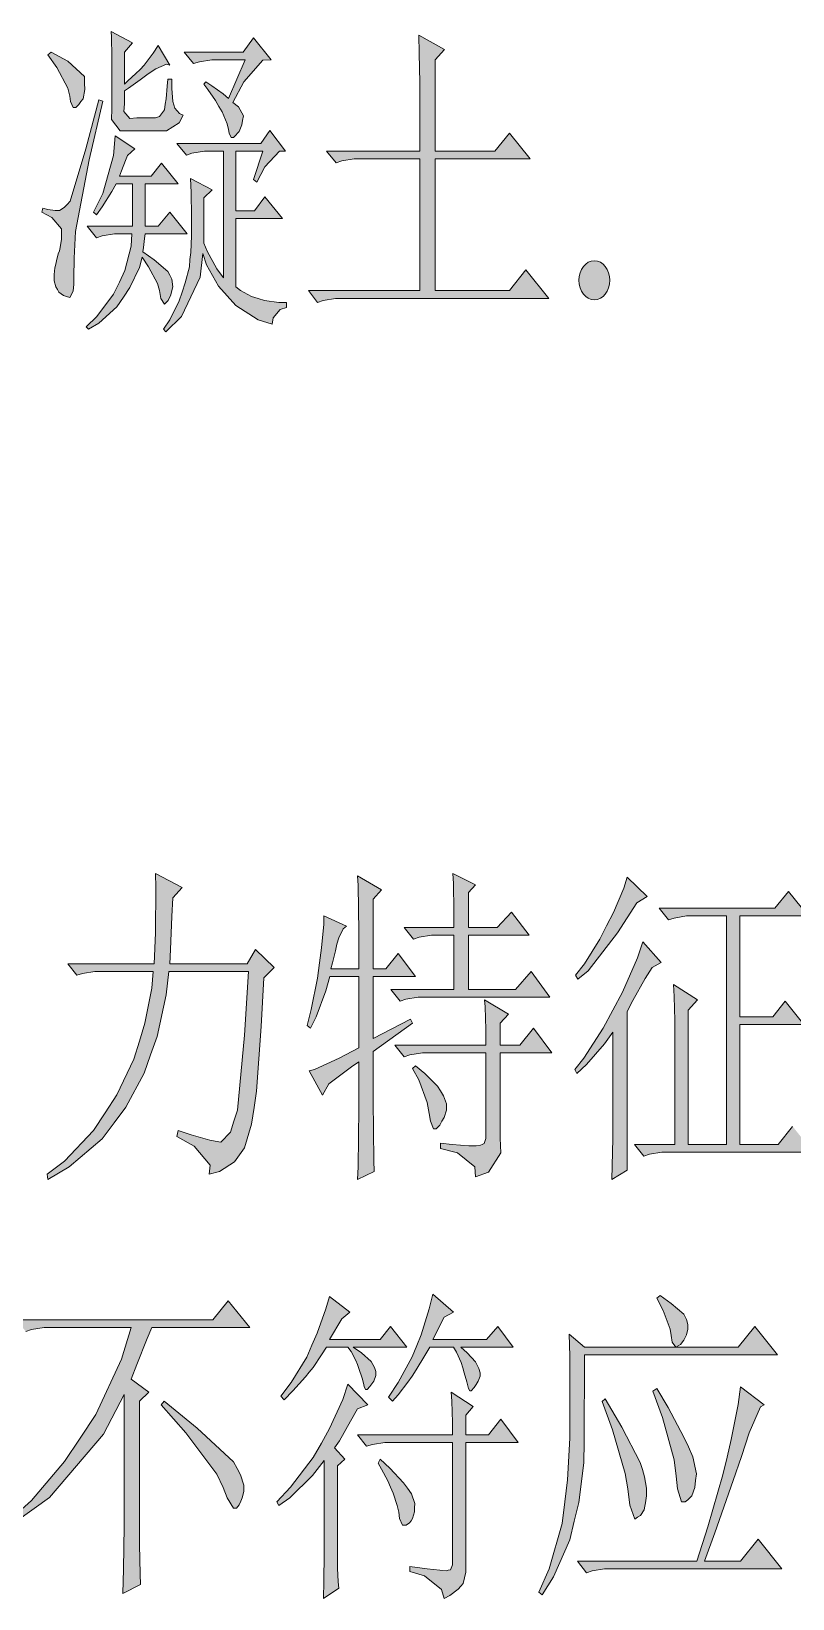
# Model space of a CAD drawing. Header units: millimetres. Extents: x 0 to 586, y 0 to 414.
# Drawn here: x 447.64 to 456.73, y 144.64 to 163.36 of the extents above; entities that cross this region are included whole.
import ezdxf

# ---------------------------------------------------------------- set-up
doc = ezdxf.new("R2010")
doc.units = ezdxf.units.MM

msp = doc.modelspace()

# ---------------------------------------------------------------- hatches: boundary and pattern name
h = msp.add_hatch(color=0)
h.dxf.hatch_style = 2
h.paths.add_polyline_path([(448.599278, 162.440056), (448.599278, 162.902194), (448.599278, 163.064472), (448.592222, 163.293778), (448.588694, 163.364333), (448.846222, 163.22675), (448.747444, 163.117389), (448.747444, 162.732861), (448.789778, 162.771667), (448.885028, 162.859861), (448.934417, 162.90925), (448.983806, 162.958639), (449.093167, 163.103278), (449.153139, 163.195), (449.290722, 162.962167), (449.251917, 162.97275), (449.124917, 162.916306), (449.033194, 162.856333), (448.937944, 162.785778), (448.796833, 162.687), (448.747444, 162.65525), (448.747444, 162.500028), (448.740389, 162.408306), (448.814472, 162.323639), (448.895611, 162.330694), (449.117861, 162.330694), (449.16725, 162.348333), (449.227222, 162.425944), (449.234278, 162.492972), (449.244861, 162.56), (449.258972, 162.708167), (449.266028, 162.792833), (449.315417, 162.792833), (449.315417, 162.679944), (449.326, 162.524722), (449.340111, 162.485917), (449.350694, 162.447111), (449.407139, 162.383611), (449.449472, 162.362444), (449.400083, 162.270722), (449.251917, 162.175472), (449.153139, 162.175472), (448.810944, 162.175472), (448.698056, 162.175472), (448.592222, 162.309528)])
h = msp.add_hatch(color=0)
h.dxf.hatch_style = 2
h.paths.add_polyline_path([(450.042139, 162.514139), (450.109167, 162.461222), (450.169139, 162.355389), (450.158556, 162.298944), (450.1515, 162.246028), (450.11975, 162.168417), (450.098583, 162.14725), (450.077417, 162.122556), (450.049194, 162.097861), (450.0245, 162.097861), (449.999806, 162.14725), (449.99275, 162.193111), (449.975111, 162.260139), (449.915139, 162.40125), (449.876333, 162.468278), (449.837528, 162.538833), (449.745806, 162.669361), (449.696417, 162.732861), (449.721111, 162.761083), (449.791667, 162.715222), (449.925722, 162.616444), (449.99275, 162.563528), (450.190306, 163.025667), (449.869278, 163.025667), (449.791667, 163.025667), (449.6435, 163.000972), (449.572944, 162.979806), (449.463583, 163.117389), (450.165611, 163.117389), (450.289083, 163.286722), (450.50075, 163.025667), (450.401972, 163.018611), (450.172667, 162.761083)])
h = msp.add_hatch(color=0)
h.dxf.hatch_style = 2
h.paths.add_polyline_path([(452.275222, 162.609389), (452.275222, 162.7505), (452.268167, 163.103278), (452.264639, 163.318472), (452.571556, 163.149139), (452.462194, 163.025667), (452.462194, 161.932056), (453.174806, 161.932056), (453.347667, 162.14725), (453.594611, 161.840333), (452.462194, 161.840333), (452.462194, 160.266944), (453.347667, 160.266944), (453.545222, 160.513889), (453.816861, 160.171694), (451.350944, 160.171694), (451.269806, 160.171694), (451.121639, 160.150528), (451.054611, 160.125833), (450.94525, 160.266944), (452.275222, 160.266944), (452.275222, 161.840333), (451.573194, 161.840333), (451.492056, 161.840333), (451.343889, 161.815639), (451.276861, 161.794472), (451.163972, 161.932056), (452.275222, 161.932056)])
h = msp.add_hatch(color=0)
h.dxf.hatch_style = 2
h.paths.add_polyline_path([(447.83375, 163.085639), (447.872556, 163.117389), (448.070111, 163.008028), (448.271194, 162.824583), (448.271194, 162.746972), (448.274722, 162.669361), (448.253556, 162.56), (448.228861, 162.524722), (448.204167, 162.489444), (448.168889, 162.454167), (448.154778, 162.454167), (448.137139, 162.454167), (448.105389, 162.524722), (448.094806, 162.59175), (448.070111, 162.687), (447.939583, 162.933944)])
h = msp.add_hatch(color=0)
h.dxf.hatch_style = 2
h.paths.add_polyline_path([(447.773778, 161.251194), (447.83375, 161.237083), (447.921944, 161.222972), (447.946639, 161.222972), (447.971333, 161.222972), (448.027778, 161.25825), (448.063056, 161.297056), (448.098333, 161.335861), (448.285306, 161.960278), (448.440528, 162.545889), (448.489917, 162.531778), (448.327639, 161.82975), (448.161833, 160.9725), (448.154778, 160.81375), (448.147722, 160.655), (448.144194, 160.418639), (448.144194, 160.344556), (448.137139, 160.259889), (448.094806, 160.185806), (448.056, 160.196389), (448.020722, 160.206972), (447.964278, 160.249306), (447.946639, 160.281056), (447.929, 160.312806), (447.907833, 160.383361), (447.907833, 160.418639), (447.907833, 160.457444), (447.918417, 160.538583), (447.929, 160.580917), (447.936056, 160.62325), (447.957222, 160.704389), (447.971333, 160.743194), (447.981917, 160.782), (447.996028, 160.880778), (447.996028, 160.944278), (447.996028, 161.00425), (447.879611, 161.138306), (447.759667, 161.205333)])
h = msp.add_hatch(color=0)
h.dxf.hatch_style = 2
h.paths.add_polyline_path([(449.216639, 159.804806), (449.290722, 159.917694), (449.400083, 160.143472), (449.438889, 160.249306), (449.474167, 160.358667), (449.523556, 160.552694), (449.530611, 160.637361), (449.541194, 160.722028), (449.54825, 160.923111), (449.54825, 161.036), (449.54825, 161.152417), (449.544722, 161.438167), (449.537667, 161.6075), (449.795194, 161.469917), (449.696417, 161.374667), (449.696417, 160.834917), (449.735222, 160.736139), (449.851639, 160.528), (449.932778, 160.418639), (449.932778, 161.932056), (449.784611, 161.932056), (449.703472, 161.932056), (449.555306, 161.907361), (449.488278, 161.886194), (449.375389, 162.023778), (450.377278, 162.023778), (450.486639, 162.179), (450.673611, 161.932056), (450.599528, 161.932056), (450.426667, 161.745083), (450.327889, 161.561639), (450.289083, 161.593389), (450.401972, 161.932056), (450.080944, 161.932056), (450.080944, 161.219444), (450.303194, 161.219444), (450.426667, 161.388778), (450.634806, 161.127722), (450.080944, 161.127722), (450.080944, 160.312806), (450.133861, 160.266944), (450.267917, 160.196389), (450.345528, 160.171694), (450.423139, 160.150528), (450.592472, 160.125833), (450.684194, 160.125833), (450.684194, 160.065861), (450.610111, 160.041167), (450.525444, 159.942389), (450.511333, 159.864778), (450.345528, 159.917694), (450.077417, 160.087028), (449.975111, 160.203444), (449.872806, 160.319861), (449.728167, 160.573861), (449.685833, 160.711444), (449.654083, 160.425694), (449.431833, 159.9565), (449.241333, 159.773056)])
h = msp.add_hatch(color=0)
h.dxf.hatch_style = 2
h.paths.add_polyline_path([(449.290722, 161.205333), (449.498861, 160.944278), (448.994389, 160.944278), (448.987333, 160.887833), (448.97675, 160.782), (448.969694, 160.729083), (449.10375, 160.633833), (449.266028, 160.49625), (449.290722, 160.450389), (449.315417, 160.404528), (449.326, 160.312806), (449.315417, 160.266944), (449.301306, 160.217556), (449.269556, 160.150528), (449.248389, 160.125833), (449.227222, 160.104667), (449.184889, 160.171694), (449.16725, 160.266944), (449.142556, 160.351611), (449.036722, 160.549167), (448.959111, 160.665583), (448.927361, 160.542111), (448.814472, 160.30575), (448.736861, 160.189333), (448.655722, 160.072917), (448.444056, 159.878889), (448.317056, 159.804806), (448.292361, 159.833028), (448.419361, 159.9565), (448.616917, 160.224611), (448.687472, 160.365722), (448.7545, 160.506833), (448.828583, 160.796111), (448.835639, 160.944278), (448.712167, 160.944278), (448.631028, 160.944278), (448.482861, 160.919583), (448.415833, 160.898417), (448.302944, 161.036), (448.846222, 161.036), (448.846222, 161.544), (448.648667, 161.544), (448.599278, 161.452278), (448.482861, 161.268833), (448.415833, 161.173583), (448.377028, 161.205333), (448.489917, 161.427583), (448.616917, 161.882667), (448.638083, 162.1155), (448.870917, 161.960278), (448.78625, 161.882667), (448.761556, 161.822694), (448.712167, 161.699222), (448.687472, 161.635722), (449.068472, 161.635722), (449.191944, 161.790944), (449.3895, 161.544), (448.994389, 161.544), (448.994389, 161.036), (449.153139, 161.036)])
h = msp.add_hatch(color=0)
edge = h.paths.add_edge_path()
edge.add_ellipse((454.361903, 160.390417), major_axis=(0, 0.232833), ratio=0.795455, start_angle=0, end_angle=360)
h = msp.add_hatch(color=0)
h.dxf.hatch_style = 2
h.paths.add_polyline_path([(449.326, 153.010306), (449.315417, 152.788056), (449.297778, 152.392944), (449.290722, 152.223611), (450.215, 152.223611), (450.313778, 152.392944), (450.536028, 152.17775), (450.412556, 152.054278), (450.380806, 151.475722), (450.324361, 150.703139), (450.296139, 150.505583), (450.267917, 150.308028), (450.18325, 150.025806), (450.123278, 149.941139), (450.063306, 149.856472), (449.883389, 149.743583), (449.759917, 149.711833), (449.7705, 149.817667), (449.58, 150.043444), (449.375389, 150.159861), (449.3895, 150.233944), (449.544722, 150.181028), (449.766972, 150.117528), (449.834, 150.103417), (449.901028, 150.092833), (450.013917, 150.212778), (450.05625, 150.343306), (450.098583, 150.473833), (450.18325, 151.369889), (450.229111, 152.131889), (449.276611, 152.131889), (449.248389, 151.853194), (449.139028, 151.355778), (449.061417, 151.137056), (448.983806, 150.918333), (448.765083, 150.509111), (448.623972, 150.322139), (448.482861, 150.131639), (448.08775, 149.7965), (447.83375, 149.648333), (447.823167, 149.711833), (448.031306, 149.867056), (448.380556, 150.230417), (448.518139, 150.442083), (448.65925, 150.657278), (448.860333, 151.084139), (448.927361, 151.299333), (448.990861, 151.514528), (449.075528, 151.930806), (449.093167, 152.131889), (448.475806, 152.131889), (448.394667, 152.131889), (448.2465, 152.107194), (448.179472, 152.086028), (448.070111, 152.223611), (449.10375, 152.223611), (449.117861, 152.594028), (449.124917, 153.133778), (449.117861, 153.303111), (449.438889, 153.133778)])
h = msp.add_hatch(color=0)
h.dxf.hatch_style = 2
h.paths.add_polyline_path([(451.534389, 149.648333), (451.541444, 149.7965), (451.5485, 150.498528), (451.5485, 151.052389), (451.460306, 150.992417), (451.283917, 150.861889), (451.188667, 150.791333), (451.114583, 150.65375), (450.955833, 150.946556), (451.019333, 150.960667), (451.312139, 151.09825), (451.5485, 151.221722), (451.5485, 152.071917), (451.202778, 152.071917), (451.153389, 151.902583), (451.036972, 151.592139), (450.969944, 151.454556), (450.931139, 151.486306), (450.980528, 151.676806), (451.054611, 152.05075), (451.079306, 152.234194), (451.104, 152.414111), (451.128694, 152.696333), (451.128694, 152.795111), (451.400333, 152.671639), (451.361528, 152.639889), (451.308611, 152.534056), (451.287444, 152.456444), (451.269806, 152.378833), (451.234528, 152.234194), (451.213361, 152.163639), (451.5485, 152.163639), (451.5485, 152.604611), (451.541444, 153.158472), (451.534389, 153.274889), (451.820139, 153.105556), (451.721361, 152.996194), (451.721361, 152.163639), (451.869528, 152.163639), (452.017694, 152.347083), (452.225833, 152.071917), (451.721361, 152.071917), (451.721361, 151.331083), (452.165861, 151.560389), (452.190556, 151.514528), (451.721361, 151.175861), (451.721361, 150.59025), (451.728417, 149.874111), (451.731944, 149.743583)])
h = msp.add_hatch(color=0)
h.dxf.hatch_style = 2
h.paths.add_polyline_path([(452.091778, 152.657528), (452.684444, 152.657528), (452.684444, 152.858611), (452.677389, 153.183167), (452.670333, 153.303111), (452.941972, 153.165528), (452.857306, 153.073806), (452.857306, 152.657528), (453.1995, 152.657528), (453.372361, 152.840972), (453.584028, 152.565806), (452.857306, 152.565806), (452.857306, 151.916694), (453.42175, 151.916694), (453.608722, 152.131889), (453.830972, 151.824972), (452.338722, 151.824972), (452.257583, 151.824972), (452.109417, 151.800278), (452.042389, 151.779111), (451.9295, 151.916694), (452.684444, 151.916694), (452.684444, 152.565806), (452.497472, 152.565806), (452.416333, 152.565806), (452.268167, 152.541111), (452.201139, 152.519944)])
h = msp.add_hatch(color=0)
h.dxf.hatch_style = 2
h.paths.add_polyline_path([(454.75525, 153.25725), (454.991611, 153.027944), (454.868139, 152.950333), (454.638833, 152.594028), (454.286056, 152.138944), (454.162583, 152.040167), (454.137889, 152.086028), (454.243722, 152.223611), (454.427167, 152.519944), (454.508306, 152.678694), (454.589444, 152.837444), (454.712917, 153.126722)])
h = msp.add_hatch(color=0)
h.dxf.hatch_style = 2
h.paths.add_polyline_path([(455.323222, 151.408694), (455.323222, 151.546278), (455.316167, 151.832028), (455.309111, 151.976667), (455.594861, 151.793222), (455.481972, 151.66975), (455.481972, 150.064611), (455.940583, 150.064611), (455.940583, 152.795111), (455.545472, 152.795111), (455.464333, 152.795111), (455.316167, 152.770417), (455.249139, 152.74925), (455.13625, 152.886833), (456.519139, 152.886833), (456.681417, 153.087917), (456.91425, 152.795111), (456.099333, 152.795111), (456.099333, 151.592139), (456.494444, 151.592139), (456.642611, 151.775583), (456.864861, 151.500417), (456.099333, 151.500417), (456.099333, 150.064611), (456.557944, 150.064611), (456.730806, 150.279806), (456.97775, 149.972889), (455.249139, 149.972889), (455.168, 149.972889), (455.019833, 149.948194), (454.952806, 149.927028), (454.843444, 150.064611), (455.323222, 150.064611)])
h = msp.add_hatch(color=0)
h.dxf.hatch_style = 2
h.paths.add_polyline_path([(454.75525, 151.655639), (454.75525, 149.757694), (454.571806, 149.648333), (454.575333, 149.810611), (454.582389, 150.135167), (454.582389, 150.297444), (454.582389, 151.408694), (454.483611, 151.267583), (454.268417, 151.020639), (454.152, 150.914806), (454.127306, 150.960667), (454.236667, 151.09825), (454.465972, 151.454556), (454.582389, 151.66975), (454.698806, 151.884944), (454.878722, 152.294167), (454.942222, 152.488194), (455.160944, 152.24125), (455.051583, 152.17775), (454.970444, 152.047222), (454.822278, 151.786167)])
h = msp.add_hatch(color=0)
h.dxf.hatch_style = 2
h.paths.add_polyline_path([(452.522167, 150.08225), (452.663278, 150.064611), (452.860833, 150.0505), (452.917278, 150.0505), (452.949028, 150.0505), (453.001944, 150.057556), (453.023111, 150.064611), (453.044278, 150.075194), (453.065444, 150.135167), (453.065444, 150.188083), (453.065444, 151.158222), (452.388111, 151.158222), (452.306972, 151.158222), (452.158806, 151.137056), (452.091778, 151.112361), (451.978889, 151.253472), (453.065444, 151.253472), (453.065444, 151.436917), (453.058389, 151.708556), (453.051333, 151.793222), (453.337083, 151.623889), (453.238306, 151.514528), (453.238306, 151.253472), (453.471139, 151.253472), (453.633417, 151.454556), (453.855667, 151.158222), (453.238306, 151.158222), (453.238306, 150.142222), (453.245361, 149.965833), (453.097194, 149.733), (452.941972, 149.680083), (452.934917, 149.7965), (452.726778, 149.965833), (452.522167, 150.01875)])
h = msp.add_hatch(color=0)
h.dxf.hatch_style = 2
h.paths.add_polyline_path([(452.225833, 151.006528), (452.338722, 150.914806), (452.486889, 150.763111), (452.522167, 150.706667), (452.560972, 150.646694), (452.59625, 150.551444), (452.59625, 150.512639), (452.59625, 150.473833), (452.568028, 150.389167), (452.539806, 150.343306), (452.515111, 150.297444), (452.472778, 150.251583), (452.462194, 150.251583), (452.441028, 150.251583), (452.40575, 150.343306), (452.388111, 150.435028), (452.363417, 150.565556), (452.264639, 150.837194), (452.190556, 150.974778)])
h = msp.add_hatch(color=0)
h.dxf.hatch_style = 2
h.paths.add_polyline_path([(448.927361, 146.998972), (448.927361, 145.517306), (448.927361, 145.284472), (448.934417, 144.931694), (448.941472, 144.808222), (448.729806, 144.698861), (448.736861, 144.991667), (448.743917, 145.503194), (448.743917, 145.718389), (448.743917, 147.076583), (448.496972, 146.603861), (447.854917, 145.848917), (447.459806, 145.563167), (447.435111, 145.626667), (447.639722, 145.810111), (448.031306, 146.275778), (448.218278, 146.558), (448.40525, 146.840222), (448.712167, 147.499917), (448.828583, 147.877389), (447.8655, 147.877389), (447.787889, 147.877389), (447.639722, 147.852694), (447.569167, 147.831528), (447.459806, 147.969111), (449.80225, 147.969111), (449.989222, 148.198417), (450.24675, 147.877389), (449.075528, 147.877389), (449.019083, 147.746861), (448.895611, 147.436417), (448.828583, 147.260028), (449.04025, 147.104806)])
h = msp.add_hatch(color=0)
h.dxf.hatch_style = 2
h.paths.add_polyline_path([(451.19925, 148.247806), (451.442667, 148.060833), (451.343889, 147.983222), (451.19925, 147.736278), (451.8025, 147.736278), (451.925972, 147.8915), (452.123528, 147.644556), (451.481472, 147.644556), (451.58025, 147.577528), (451.696667, 147.471694), (451.714306, 147.436417), (451.735472, 147.401139), (451.753111, 147.35175), (451.753111, 147.337639), (451.753111, 147.305889), (451.728417, 147.238861), (451.703722, 147.207111), (451.679028, 147.171833), (451.647278, 147.136556), (451.629639, 147.136556), (451.612, 147.175361), (451.604944, 147.214167), (451.587306, 147.274139), (451.5485, 147.387028), (451.530861, 147.436417), (451.513222, 147.485806), (451.456778, 147.591639), (451.417972, 147.644556), (451.160444, 147.644556), (451.104, 147.552833), (451.001694, 147.401139), (450.955833, 147.344694), (450.909972, 147.28825), (450.758278, 147.122444), (450.655972, 147.013083), (450.617167, 147.058944), (450.740639, 147.221222), (450.927611, 147.524611), (450.987583, 147.66925), (451.051083, 147.810361), (451.153389, 148.099639)])
h = msp.add_hatch(color=0)
h.dxf.hatch_style = 2
h.paths.add_polyline_path([(452.395167, 147.644556), (452.338722, 147.545778), (452.232889, 147.372917), (452.1835, 147.298833), (452.134111, 147.22475), (452.017694, 147.073056), (451.950667, 146.998972), (451.901278, 147.044833), (452.017694, 147.221222), (452.187028, 147.528139), (452.239944, 147.662194), (452.292861, 147.792722), (452.388111, 148.099639), (452.430444, 148.276028), (452.677389, 148.060833), (452.568028, 148.000861), (452.430444, 147.736278), (453.0725, 147.736278), (453.210083, 147.8915), (453.393528, 147.644556), (452.765583, 147.644556), (452.843194, 147.577528), (452.941972, 147.468167), (452.963139, 147.429361), (452.980778, 147.390556), (452.998417, 147.337639), (452.998417, 147.32), (452.998417, 147.298833), (452.973722, 147.235333), (452.949028, 147.196528), (452.924333, 147.16125), (452.889056, 147.122444), (452.874944, 147.122444), (452.857306, 147.150667), (452.85025, 147.182417), (452.839667, 147.228278), (452.807917, 147.337639), (452.790278, 147.397611), (452.769111, 147.461111), (452.716194, 147.584583), (452.677389, 147.644556)])
h = msp.add_hatch(color=0)
h.dxf.hatch_style = 2
h.paths.add_polyline_path([(455.146833, 148.261917), (455.280889, 148.166667), (455.432583, 148.039667), (455.446694, 148.007917), (455.464333, 147.972639), (455.478444, 147.912667), (455.478444, 147.8915), (455.478444, 147.85975), (455.464333, 147.792722), (455.446694, 147.760972), (455.432583, 147.725694), (455.39025, 147.676306), (455.362028, 147.658667), (455.333806, 147.644556), (455.291472, 147.704528), (455.280889, 147.782139), (455.266778, 147.85975), (455.182111, 148.082), (455.108028, 148.230167)])
h = msp.add_hatch(color=0)
h.dxf.hatch_style = 2
h.paths.add_polyline_path([(454.060278, 147.799778), (454.243722, 147.644556), (456.081694, 147.644556), (456.27925, 147.8915), (456.550889, 147.552833), (454.243722, 147.552833), (454.243722, 147.281194), (454.240194, 146.762611), (454.240194, 146.512139), (454.236667, 146.261667), (454.176694, 145.788944), (454.12025, 145.563167), (454.067333, 145.340917), (453.873306, 144.899944), (453.73925, 144.68475), (453.700444, 144.7165), (453.823917, 144.995194), (453.979139, 145.534944), (454.010889, 145.796), (454.042639, 146.057056), (454.070861, 146.558), (454.070861, 146.797889), (454.070861, 147.03425), (454.067333, 147.535194)])
h = msp.add_hatch(color=0)
h.dxf.hatch_style = 2
h.paths.add_polyline_path([(451.2945, 146.226389), (451.2945, 145.086917), (451.2945, 145.00225), (451.301556, 144.839972), (451.308611, 144.762361), (451.125167, 144.638889), (451.128694, 144.847028), (451.13575, 145.171583), (451.13575, 145.288), (451.13575, 146.289889), (450.994639, 146.109972), (450.723, 145.841861), (450.592472, 145.750139), (450.567778, 145.796), (450.733583, 145.972389), (451.001694, 146.325167), (451.100472, 146.498028), (451.19925, 146.670889), (451.358, 147.020139), (451.417972, 147.200056), (451.654333, 146.953111), (451.530861, 146.90725), (451.449722, 146.759083), (451.315667, 146.52625), (451.259222, 146.441583), (451.382694, 146.304)])
h = msp.add_hatch(color=0)
h.dxf.hatch_style = 2
h.paths.add_polyline_path([(449.188417, 146.953111), (449.223694, 146.998972), (449.618806, 146.674417), (450.052722, 146.27225), (450.095056, 146.194639), (450.133861, 146.117028), (450.172667, 145.993556), (450.172667, 145.947694), (450.172667, 145.919472), (450.155028, 145.845389), (450.137389, 145.803056), (450.11975, 145.760722), (450.088, 145.718389), (450.073889, 145.718389), (450.049194, 145.718389), (449.975111, 145.841861), (449.925722, 145.965333), (449.851639, 146.127611), (449.481222, 146.6215)])
h = msp.add_hatch(color=0)
h.dxf.hatch_style = 2
h.paths.add_polyline_path([(452.666806, 146.596806), (452.666806, 146.744972), (452.65975, 146.998972), (452.652694, 147.104806), (452.91375, 146.935472), (452.825556, 146.829639), (452.825556, 146.596806), (453.097194, 146.596806), (453.245361, 146.783778), (453.4535, 146.505083), (452.825556, 146.505083), (452.825556, 145.055167), (452.825556, 144.956389), (452.793806, 144.818806), (452.765583, 144.787056), (452.733833, 144.751778), (452.635056, 144.677694), (452.568028, 144.638889), (452.536278, 144.74825), (452.331667, 144.910528), (452.158806, 144.963444), (452.158806, 145.023417), (452.363417, 144.995194), (452.592722, 144.9705), (452.617417, 144.977556), (452.642111, 144.984611), (452.666806, 145.041056), (452.666806, 145.086917), (452.666806, 146.505083), (451.936556, 146.505083), (451.858944, 146.505083), (451.710778, 146.480389), (451.640222, 146.459222), (451.530861, 146.596806)])
h = msp.add_hatch(color=0)
h.dxf.hatch_style = 2
h.paths.add_polyline_path([(454.159056, 145.086917), (455.587806, 145.086917), (455.718333, 145.496139), (455.89825, 146.117028), (455.947639, 146.328694), (455.997028, 146.540361), (456.078167, 146.960167), (456.106389, 147.168306), (456.392139, 146.953111), (456.346278, 146.931944), (456.212222, 146.6215), (456.1205, 146.33575), (456.021722, 146.05), (455.799472, 145.425583), (455.676, 145.086917), (456.106389, 145.086917), (456.318056, 145.3515), (456.600278, 144.995194), (454.56475, 144.995194), (454.483611, 144.995194), (454.335444, 144.9705), (454.268417, 144.949333)])
h = msp.add_hatch(color=0)
h.dxf.hatch_style = 2
h.paths.add_polyline_path([(454.490667, 147.027194), (454.688222, 146.688528), (454.910472, 146.265194), (454.935167, 146.180528), (454.959861, 146.095861), (454.984556, 145.958278), (454.984556, 145.905361), (454.984556, 145.866556), (454.973972, 145.785417), (454.966917, 145.743083), (454.956333, 145.70075), (454.914, 145.633722), (454.878722, 145.612556), (454.846972, 145.587861), (454.787, 145.757194), (454.762306, 145.951222), (454.730556, 146.134667), (454.578861, 146.656778), (454.455389, 146.995444)])
h = msp.add_hatch(color=0)
h.dxf.hatch_style = 2
h.paths.add_polyline_path([(455.108028, 147.150667), (455.242083, 146.921361), (455.432583, 146.568583), (455.4855, 146.452167), (455.538417, 146.332222), (455.58075, 146.131139), (455.570167, 146.05), (455.563111, 145.968861), (455.527833, 145.866556), (455.503139, 145.841861), (455.478444, 145.820694), (455.446694, 145.796), (455.404361, 145.796), (455.354972, 145.951222), (455.340861, 146.102917), (455.316167, 146.296944), (455.175056, 146.804944), (455.058639, 147.118917)])
h = msp.add_hatch(color=0)
h.dxf.hatch_style = 2
h.paths.add_polyline_path([(451.8025, 146.304), (451.918917, 146.198167), (452.081194, 146.021778), (452.130583, 145.958278), (452.176444, 145.89125), (452.218778, 145.774833), (452.21525, 145.725444), (452.211722, 145.676056), (452.190556, 145.598444), (452.172917, 145.570222), (452.155278, 145.545528), (452.112944, 145.517306), (452.091778, 145.517306), (452.070611, 145.517306), (452.035333, 145.594917), (452.02475, 145.672528), (452.007111, 145.750139), (451.957722, 145.898306), (451.925972, 145.972389), (451.894222, 146.046472), (451.820139, 146.187583), (451.777806, 146.258139)])

# ---------------------------------------------------------------- linework, layer by layer
at = {"color": 0, "lineweight": 0}
for points in [[(448.599278, 162.440056), (448.599278, 162.902194), (448.599278, 163.064472), (448.592222, 163.293778), (448.588694, 163.364333), (448.846222, 163.22675), (448.747444, 163.117389), (448.747444, 162.732861), (448.789778, 162.771667), (448.885028, 162.859861), (448.934417, 162.90925), (448.983806, 162.958639), (449.093167, 163.103278), (449.153139, 163.195), (449.290722, 162.962167), (449.251917, 162.97275), (449.124917, 162.916306), (449.033194, 162.856333), (448.937944, 162.785778), (448.796833, 162.687), (448.747444, 162.65525), (448.747444, 162.500028), (448.740389, 162.408306), (448.814472, 162.323639), (448.895611, 162.330694), (449.117861, 162.330694), (449.16725, 162.348333), (449.227222, 162.425944), (449.234278, 162.492972), (449.244861, 162.56), (449.258972, 162.708167), (449.266028, 162.792833), (449.315417, 162.792833), (449.315417, 162.679944), (449.326, 162.524722), (449.340111, 162.485917), (449.350694, 162.447111), (449.407139, 162.383611), (449.449472, 162.362444), (449.400083, 162.270722), (449.251917, 162.175472), (449.153139, 162.175472), (448.810944, 162.175472), (448.698056, 162.175472), (448.592222, 162.309528)], [(450.042139, 162.514139), (450.109167, 162.461222), (450.169139, 162.355389), (450.158556, 162.298944), (450.1515, 162.246028), (450.11975, 162.168417), (450.098583, 162.14725), (450.077417, 162.122556), (450.049194, 162.097861), (450.0245, 162.097861), (449.999806, 162.14725), (449.99275, 162.193111), (449.975111, 162.260139), (449.915139, 162.40125), (449.876333, 162.468278), (449.837528, 162.538833), (449.745806, 162.669361), (449.696417, 162.732861), (449.721111, 162.761083), (449.791667, 162.715222), (449.925722, 162.616444), (449.99275, 162.563528), (450.190306, 163.025667), (449.869278, 163.025667), (449.791667, 163.025667), (449.6435, 163.000972), (449.572944, 162.979806), (449.463583, 163.117389), (450.165611, 163.117389), (450.289083, 163.286722), (450.50075, 163.025667), (450.401972, 163.018611), (450.172667, 162.761083)], [(452.275222, 162.609389), (452.275222, 162.7505), (452.268167, 163.103278), (452.264639, 163.318472), (452.571556, 163.149139), (452.462194, 163.025667), (452.462194, 161.932056), (453.174806, 161.932056), (453.347667, 162.14725), (453.594611, 161.840333), (452.462194, 161.840333), (452.462194, 160.266944), (453.347667, 160.266944), (453.545222, 160.513889), (453.816861, 160.171694), (451.350944, 160.171694), (451.269806, 160.171694), (451.121639, 160.150528), (451.054611, 160.125833), (450.94525, 160.266944), (452.275222, 160.266944), (452.275222, 161.840333), (451.573194, 161.840333), (451.492056, 161.840333), (451.343889, 161.815639), (451.276861, 161.794472), (451.163972, 161.932056), (452.275222, 161.932056)], [(447.83375, 163.085639), (447.872556, 163.117389), (448.070111, 163.008028), (448.271194, 162.824583), (448.271194, 162.746972), (448.274722, 162.669361), (448.253556, 162.56), (448.228861, 162.524722), (448.204167, 162.489444), (448.168889, 162.454167), (448.154778, 162.454167), (448.137139, 162.454167), (448.105389, 162.524722), (448.094806, 162.59175), (448.070111, 162.687), (447.939583, 162.933944)], [(447.773778, 161.251194), (447.83375, 161.237083), (447.921944, 161.222972), (447.946639, 161.222972), (447.971333, 161.222972), (448.027778, 161.25825), (448.063056, 161.297056), (448.098333, 161.335861), (448.285306, 161.960278), (448.440528, 162.545889), (448.489917, 162.531778), (448.327639, 161.82975), (448.161833, 160.9725), (448.154778, 160.81375), (448.147722, 160.655), (448.144194, 160.418639), (448.144194, 160.344556), (448.137139, 160.259889), (448.094806, 160.185806), (448.056, 160.196389), (448.020722, 160.206972), (447.964278, 160.249306), (447.946639, 160.281056), (447.929, 160.312806), (447.907833, 160.383361), (447.907833, 160.418639), (447.907833, 160.457444), (447.918417, 160.538583), (447.929, 160.580917), (447.936056, 160.62325), (447.957222, 160.704389), (447.971333, 160.743194), (447.981917, 160.782), (447.996028, 160.880778), (447.996028, 160.944278), (447.996028, 161.00425), (447.879611, 161.138306), (447.759667, 161.205333)], [(449.216639, 159.804806), (449.290722, 159.917694), (449.400083, 160.143472), (449.438889, 160.249306), (449.474167, 160.358667), (449.523556, 160.552694), (449.530611, 160.637361), (449.541194, 160.722028), (449.54825, 160.923111), (449.54825, 161.036), (449.54825, 161.152417), (449.544722, 161.438167), (449.537667, 161.6075), (449.795194, 161.469917), (449.696417, 161.374667), (449.696417, 160.834917), (449.735222, 160.736139), (449.851639, 160.528), (449.932778, 160.418639), (449.932778, 161.932056), (449.784611, 161.932056), (449.703472, 161.932056), (449.555306, 161.907361), (449.488278, 161.886194), (449.375389, 162.023778), (450.377278, 162.023778), (450.486639, 162.179), (450.673611, 161.932056), (450.599528, 161.932056), (450.426667, 161.745083), (450.327889, 161.561639), (450.289083, 161.593389), (450.401972, 161.932056), (450.080944, 161.932056), (450.080944, 161.219444), (450.303194, 161.219444), (450.426667, 161.388778), (450.634806, 161.127722), (450.080944, 161.127722), (450.080944, 160.312806), (450.133861, 160.266944), (450.267917, 160.196389), (450.345528, 160.171694), (450.423139, 160.150528), (450.592472, 160.125833), (450.684194, 160.125833), (450.684194, 160.065861), (450.610111, 160.041167), (450.525444, 159.942389), (450.511333, 159.864778), (450.345528, 159.917694), (450.077417, 160.087028), (449.975111, 160.203444), (449.872806, 160.319861), (449.728167, 160.573861), (449.685833, 160.711444), (449.654083, 160.425694), (449.431833, 159.9565), (449.241333, 159.773056)], [(449.290722, 161.205333), (449.498861, 160.944278), (448.994389, 160.944278), (448.987333, 160.887833), (448.97675, 160.782), (448.969694, 160.729083), (449.10375, 160.633833), (449.266028, 160.49625), (449.290722, 160.450389), (449.315417, 160.404528), (449.326, 160.312806), (449.315417, 160.266944), (449.301306, 160.217556), (449.269556, 160.150528), (449.248389, 160.125833), (449.227222, 160.104667), (449.184889, 160.171694), (449.16725, 160.266944), (449.142556, 160.351611), (449.036722, 160.549167), (448.959111, 160.665583), (448.927361, 160.542111), (448.814472, 160.30575), (448.736861, 160.189333), (448.655722, 160.072917), (448.444056, 159.878889), (448.317056, 159.804806), (448.292361, 159.833028), (448.419361, 159.9565), (448.616917, 160.224611), (448.687472, 160.365722), (448.7545, 160.506833), (448.828583, 160.796111), (448.835639, 160.944278), (448.712167, 160.944278), (448.631028, 160.944278), (448.482861, 160.919583), (448.415833, 160.898417), (448.302944, 161.036), (448.846222, 161.036), (448.846222, 161.544), (448.648667, 161.544), (448.599278, 161.452278), (448.482861, 161.268833), (448.415833, 161.173583), (448.377028, 161.205333), (448.489917, 161.427583), (448.616917, 161.882667), (448.638083, 162.1155), (448.870917, 161.960278), (448.78625, 161.882667), (448.761556, 161.822694), (448.712167, 161.699222), (448.687472, 161.635722), (449.068472, 161.635722), (449.191944, 161.790944), (449.3895, 161.544), (448.994389, 161.544), (448.994389, 161.036), (449.153139, 161.036)], [(449.326, 153.010306), (449.315417, 152.788056), (449.297778, 152.392944), (449.290722, 152.223611), (450.215, 152.223611), (450.313778, 152.392944), (450.536028, 152.17775), (450.412556, 152.054278), (450.380806, 151.475722), (450.324361, 150.703139), (450.296139, 150.505583), (450.267917, 150.308028), (450.18325, 150.025806), (450.123278, 149.941139), (450.063306, 149.856472), (449.883389, 149.743583), (449.759917, 149.711833), (449.7705, 149.817667), (449.58, 150.043444), (449.375389, 150.159861), (449.3895, 150.233944), (449.544722, 150.181028), (449.766972, 150.117528), (449.834, 150.103417), (449.901028, 150.092833), (450.013917, 150.212778), (450.05625, 150.343306), (450.098583, 150.473833), (450.18325, 151.369889), (450.229111, 152.131889), (449.276611, 152.131889), (449.248389, 151.853194), (449.139028, 151.355778), (449.061417, 151.137056), (448.983806, 150.918333), (448.765083, 150.509111), (448.623972, 150.322139), (448.482861, 150.131639), (448.08775, 149.7965), (447.83375, 149.648333), (447.823167, 149.711833), (448.031306, 149.867056), (448.380556, 150.230417), (448.518139, 150.442083), (448.65925, 150.657278), (448.860333, 151.084139), (448.927361, 151.299333), (448.990861, 151.514528), (449.075528, 151.930806), (449.093167, 152.131889), (448.475806, 152.131889), (448.394667, 152.131889), (448.2465, 152.107194), (448.179472, 152.086028), (448.070111, 152.223611), (449.10375, 152.223611), (449.117861, 152.594028), (449.124917, 153.133778), (449.117861, 153.303111), (449.438889, 153.133778)], [(451.534389, 149.648333), (451.541444, 149.7965), (451.5485, 150.498528), (451.5485, 151.052389), (451.460306, 150.992417), (451.283917, 150.861889), (451.188667, 150.791333), (451.114583, 150.65375), (450.955833, 150.946556), (451.019333, 150.960667), (451.312139, 151.09825), (451.5485, 151.221722), (451.5485, 152.071917), (451.202778, 152.071917), (451.153389, 151.902583), (451.036972, 151.592139), (450.969944, 151.454556), (450.931139, 151.486306), (450.980528, 151.676806), (451.054611, 152.05075), (451.079306, 152.234194), (451.104, 152.414111), (451.128694, 152.696333), (451.128694, 152.795111), (451.400333, 152.671639), (451.361528, 152.639889), (451.308611, 152.534056), (451.287444, 152.456444), (451.269806, 152.378833), (451.234528, 152.234194), (451.213361, 152.163639), (451.5485, 152.163639), (451.5485, 152.604611), (451.541444, 153.158472), (451.534389, 153.274889), (451.820139, 153.105556), (451.721361, 152.996194), (451.721361, 152.163639), (451.869528, 152.163639), (452.017694, 152.347083), (452.225833, 152.071917), (451.721361, 152.071917), (451.721361, 151.331083), (452.165861, 151.560389), (452.190556, 151.514528), (451.721361, 151.175861), (451.721361, 150.59025), (451.728417, 149.874111), (451.731944, 149.743583)], [(452.091778, 152.657528), (452.684444, 152.657528), (452.684444, 152.858611), (452.677389, 153.183167), (452.670333, 153.303111), (452.941972, 153.165528), (452.857306, 153.073806), (452.857306, 152.657528), (453.1995, 152.657528), (453.372361, 152.840972), (453.584028, 152.565806), (452.857306, 152.565806), (452.857306, 151.916694), (453.42175, 151.916694), (453.608722, 152.131889), (453.830972, 151.824972), (452.338722, 151.824972), (452.257583, 151.824972), (452.109417, 151.800278), (452.042389, 151.779111), (451.9295, 151.916694), (452.684444, 151.916694), (452.684444, 152.565806), (452.497472, 152.565806), (452.416333, 152.565806), (452.268167, 152.541111), (452.201139, 152.519944)], [(454.75525, 153.25725), (454.991611, 153.027944), (454.868139, 152.950333), (454.638833, 152.594028), (454.286056, 152.138944), (454.162583, 152.040167), (454.137889, 152.086028), (454.243722, 152.223611), (454.427167, 152.519944), (454.508306, 152.678694), (454.589444, 152.837444), (454.712917, 153.126722)], [(454.75525, 151.655639), (454.75525, 149.757694), (454.571806, 149.648333), (454.575333, 149.810611), (454.582389, 150.135167), (454.582389, 150.297444), (454.582389, 151.408694), (454.483611, 151.267583), (454.268417, 151.020639), (454.152, 150.914806), (454.127306, 150.960667), (454.236667, 151.09825), (454.465972, 151.454556), (454.582389, 151.66975), (454.698806, 151.884944), (454.878722, 152.294167), (454.942222, 152.488194), (455.160944, 152.24125), (455.051583, 152.17775), (454.970444, 152.047222), (454.822278, 151.786167)], [(452.522167, 150.08225), (452.663278, 150.064611), (452.860833, 150.0505), (452.917278, 150.0505), (452.949028, 150.0505), (453.001944, 150.057556), (453.023111, 150.064611), (453.044278, 150.075194), (453.065444, 150.135167), (453.065444, 150.188083), (453.065444, 151.158222), (452.388111, 151.158222), (452.306972, 151.158222), (452.158806, 151.137056), (452.091778, 151.112361), (451.978889, 151.253472), (453.065444, 151.253472), (453.065444, 151.436917), (453.058389, 151.708556), (453.051333, 151.793222), (453.337083, 151.623889), (453.238306, 151.514528), (453.238306, 151.253472), (453.471139, 151.253472), (453.633417, 151.454556), (453.855667, 151.158222), (453.238306, 151.158222), (453.238306, 150.142222), (453.245361, 149.965833), (453.097194, 149.733), (452.941972, 149.680083), (452.934917, 149.7965), (452.726778, 149.965833), (452.522167, 150.01875)], [(452.225833, 151.006528), (452.338722, 150.914806), (452.486889, 150.763111), (452.522167, 150.706667), (452.560972, 150.646694), (452.59625, 150.551444), (452.59625, 150.512639), (452.59625, 150.473833), (452.568028, 150.389167), (452.539806, 150.343306), (452.515111, 150.297444), (452.472778, 150.251583), (452.462194, 150.251583), (452.441028, 150.251583), (452.40575, 150.343306), (452.388111, 150.435028), (452.363417, 150.565556), (452.264639, 150.837194), (452.190556, 150.974778)], [(451.19925, 148.247806), (451.442667, 148.060833), (451.343889, 147.983222), (451.19925, 147.736278), (451.8025, 147.736278), (451.925972, 147.8915), (452.123528, 147.644556), (451.481472, 147.644556), (451.58025, 147.577528), (451.696667, 147.471694), (451.714306, 147.436417), (451.735472, 147.401139), (451.753111, 147.35175), (451.753111, 147.337639), (451.753111, 147.305889), (451.728417, 147.238861), (451.703722, 147.207111), (451.679028, 147.171833), (451.647278, 147.136556), (451.629639, 147.136556), (451.612, 147.175361), (451.604944, 147.214167), (451.587306, 147.274139), (451.5485, 147.387028), (451.530861, 147.436417), (451.513222, 147.485806), (451.456778, 147.591639), (451.417972, 147.644556), (451.160444, 147.644556), (451.104, 147.552833), (451.001694, 147.401139), (450.955833, 147.344694), (450.909972, 147.28825), (450.758278, 147.122444), (450.655972, 147.013083), (450.617167, 147.058944), (450.740639, 147.221222), (450.927611, 147.524611), (450.987583, 147.66925), (451.051083, 147.810361), (451.153389, 148.099639)], [(452.395167, 147.644556), (452.338722, 147.545778), (452.232889, 147.372917), (452.1835, 147.298833), (452.134111, 147.22475), (452.017694, 147.073056), (451.950667, 146.998972), (451.901278, 147.044833), (452.017694, 147.221222), (452.187028, 147.528139), (452.239944, 147.662194), (452.292861, 147.792722), (452.388111, 148.099639), (452.430444, 148.276028), (452.677389, 148.060833), (452.568028, 148.000861), (452.430444, 147.736278), (453.0725, 147.736278), (453.210083, 147.8915), (453.393528, 147.644556), (452.765583, 147.644556), (452.843194, 147.577528), (452.941972, 147.468167), (452.963139, 147.429361), (452.980778, 147.390556), (452.998417, 147.337639), (452.998417, 147.32), (452.998417, 147.298833), (452.973722, 147.235333), (452.949028, 147.196528), (452.924333, 147.16125), (452.889056, 147.122444), (452.874944, 147.122444), (452.857306, 147.150667), (452.85025, 147.182417), (452.839667, 147.228278), (452.807917, 147.337639), (452.790278, 147.397611), (452.769111, 147.461111), (452.716194, 147.584583), (452.677389, 147.644556)], [(455.146833, 148.261917), (455.280889, 148.166667), (455.432583, 148.039667), (455.446694, 148.007917), (455.464333, 147.972639), (455.478444, 147.912667), (455.478444, 147.8915), (455.478444, 147.85975), (455.464333, 147.792722), (455.446694, 147.760972), (455.432583, 147.725694), (455.39025, 147.676306), (455.362028, 147.658667), (455.333806, 147.644556), (455.291472, 147.704528), (455.280889, 147.782139), (455.266778, 147.85975), (455.182111, 148.082), (455.108028, 148.230167)], [(454.060278, 147.799778), (454.243722, 147.644556), (456.081694, 147.644556), (456.27925, 147.8915), (456.550889, 147.552833), (454.243722, 147.552833), (454.243722, 147.281194), (454.240194, 146.762611), (454.240194, 146.512139), (454.236667, 146.261667), (454.176694, 145.788944), (454.12025, 145.563167), (454.067333, 145.340917), (453.873306, 144.899944), (453.73925, 144.68475), (453.700444, 144.7165), (453.823917, 144.995194), (453.979139, 145.534944), (454.010889, 145.796), (454.042639, 146.057056), (454.070861, 146.558), (454.070861, 146.797889), (454.070861, 147.03425), (454.067333, 147.535194)], [(451.2945, 146.226389), (451.2945, 145.086917), (451.2945, 145.00225), (451.301556, 144.839972), (451.308611, 144.762361), (451.125167, 144.638889), (451.128694, 144.847028), (451.13575, 145.171583), (451.13575, 145.288), (451.13575, 146.289889), (450.994639, 146.109972), (450.723, 145.841861), (450.592472, 145.750139), (450.567778, 145.796), (450.733583, 145.972389), (451.001694, 146.325167), (451.100472, 146.498028), (451.19925, 146.670889), (451.358, 147.020139), (451.417972, 147.200056), (451.654333, 146.953111), (451.530861, 146.90725), (451.449722, 146.759083), (451.315667, 146.52625), (451.259222, 146.441583), (451.382694, 146.304)], [(449.188417, 146.953111), (449.223694, 146.998972), (449.618806, 146.674417), (450.052722, 146.27225), (450.095056, 146.194639), (450.133861, 146.117028), (450.172667, 145.993556), (450.172667, 145.947694), (450.172667, 145.919472), (450.155028, 145.845389), (450.137389, 145.803056), (450.11975, 145.760722), (450.088, 145.718389), (450.073889, 145.718389), (450.049194, 145.718389), (449.975111, 145.841861), (449.925722, 145.965333), (449.851639, 146.127611), (449.481222, 146.6215)], [(452.666806, 146.596806), (452.666806, 146.744972), (452.65975, 146.998972), (452.652694, 147.104806), (452.91375, 146.935472), (452.825556, 146.829639), (452.825556, 146.596806), (453.097194, 146.596806), (453.245361, 146.783778), (453.4535, 146.505083), (452.825556, 146.505083), (452.825556, 145.055167), (452.825556, 144.956389), (452.793806, 144.818806), (452.765583, 144.787056), (452.733833, 144.751778), (452.635056, 144.677694), (452.568028, 144.638889), (452.536278, 144.74825), (452.331667, 144.910528), (452.158806, 144.963444), (452.158806, 145.023417), (452.363417, 144.995194), (452.592722, 144.9705), (452.617417, 144.977556), (452.642111, 144.984611), (452.666806, 145.041056), (452.666806, 145.086917), (452.666806, 146.505083), (451.936556, 146.505083), (451.858944, 146.505083), (451.710778, 146.480389), (451.640222, 146.459222), (451.530861, 146.596806)], [(454.159056, 145.086917), (455.587806, 145.086917), (455.718333, 145.496139), (455.89825, 146.117028), (455.947639, 146.328694), (455.997028, 146.540361), (456.078167, 146.960167), (456.106389, 147.168306), (456.392139, 146.953111), (456.346278, 146.931944), (456.212222, 146.6215), (456.1205, 146.33575), (456.021722, 146.05), (455.799472, 145.425583), (455.676, 145.086917), (456.106389, 145.086917), (456.318056, 145.3515), (456.600278, 144.995194), (454.56475, 144.995194), (454.483611, 144.995194), (454.335444, 144.9705), (454.268417, 144.949333)], [(454.490667, 147.027194), (454.688222, 146.688528), (454.910472, 146.265194), (454.935167, 146.180528), (454.959861, 146.095861), (454.984556, 145.958278), (454.984556, 145.905361), (454.984556, 145.866556), (454.973972, 145.785417), (454.966917, 145.743083), (454.956333, 145.70075), (454.914, 145.633722), (454.878722, 145.612556), (454.846972, 145.587861), (454.787, 145.757194), (454.762306, 145.951222), (454.730556, 146.134667), (454.578861, 146.656778), (454.455389, 146.995444)], [(455.108028, 147.150667), (455.242083, 146.921361), (455.432583, 146.568583), (455.4855, 146.452167), (455.538417, 146.332222), (455.58075, 146.131139), (455.570167, 146.05), (455.563111, 145.968861), (455.527833, 145.866556), (455.503139, 145.841861), (455.478444, 145.820694), (455.446694, 145.796), (455.404361, 145.796), (455.354972, 145.951222), (455.340861, 146.102917), (455.316167, 146.296944), (455.175056, 146.804944), (455.058639, 147.118917)], [(451.8025, 146.304), (451.918917, 146.198167), (452.081194, 146.021778), (452.130583, 145.958278), (452.176444, 145.89125), (452.218778, 145.774833), (452.21525, 145.725444), (452.211722, 145.676056), (452.190556, 145.598444), (452.172917, 145.570222), (452.155278, 145.545528), (452.112944, 145.517306), (452.091778, 145.517306), (452.070611, 145.517306), (452.035333, 145.594917), (452.02475, 145.672528), (452.007111, 145.750139), (451.957722, 145.898306), (451.925972, 145.972389), (451.894222, 146.046472), (451.820139, 146.187583), (451.777806, 146.258139)]]:
    msp.add_lwpolyline(points, close=True, dxfattribs=at)
for points in [[(456.97775, 149.972889), (455.249139, 149.972889), (455.168, 149.972889), (455.019833, 149.948194), (454.952806, 149.927028), (454.843444, 150.064611), (455.323222, 150.064611), (455.323222, 151.408694), (455.323222, 151.546278), (455.316167, 151.832028), (455.309111, 151.976667), (455.594861, 151.793222), (455.481972, 151.66975), (455.481972, 150.064611), (455.940583, 150.064611), (455.940583, 152.795111), (455.545472, 152.795111), (455.464333, 152.795111), (455.316167, 152.770417), (455.249139, 152.74925), (455.13625, 152.886833), (456.519139, 152.886833), (456.681417, 153.087917), (456.91425, 152.795111), (456.099333, 152.795111), (456.099333, 151.592139), (456.494444, 151.592139), (456.642611, 151.775583), (456.864861, 151.500417), (456.099333, 151.500417), (456.099333, 150.064611), (456.557944, 150.064611), (456.730806, 150.279806)], [(447.459806, 147.969111), (449.80225, 147.969111), (449.989222, 148.198417), (450.24675, 147.877389), (449.075528, 147.877389), (449.019083, 147.746861), (448.895611, 147.436417), (448.828583, 147.260028), (449.04025, 147.104806), (448.927361, 146.998972), (448.927361, 145.517306), (448.927361, 145.284472), (448.934417, 144.931694), (448.941472, 144.808222), (448.729806, 144.698861), (448.736861, 144.991667), (448.743917, 145.503194), (448.743917, 145.718389), (448.743917, 147.076583), (448.496972, 146.603861), (447.854917, 145.848917), (447.459806, 145.563167)], [(447.435111, 145.626667), (447.639722, 145.810111), (448.031306, 146.275778), (448.218278, 146.558), (448.40525, 146.840222), (448.712167, 147.499917), (448.828583, 147.877389), (447.8655, 147.877389), (447.787889, 147.877389), (447.639722, 147.852694), (447.569167, 147.831528)]]:
    msp.add_lwpolyline(points, dxfattribs=at)
msp.add_ellipse((454.361903, 160.390417), major_axis=(0, 0.232833), ratio=0.795455, start_param=0, end_param=6.283185, dxfattribs=at)

doc.saveas('drawing.dxf')
